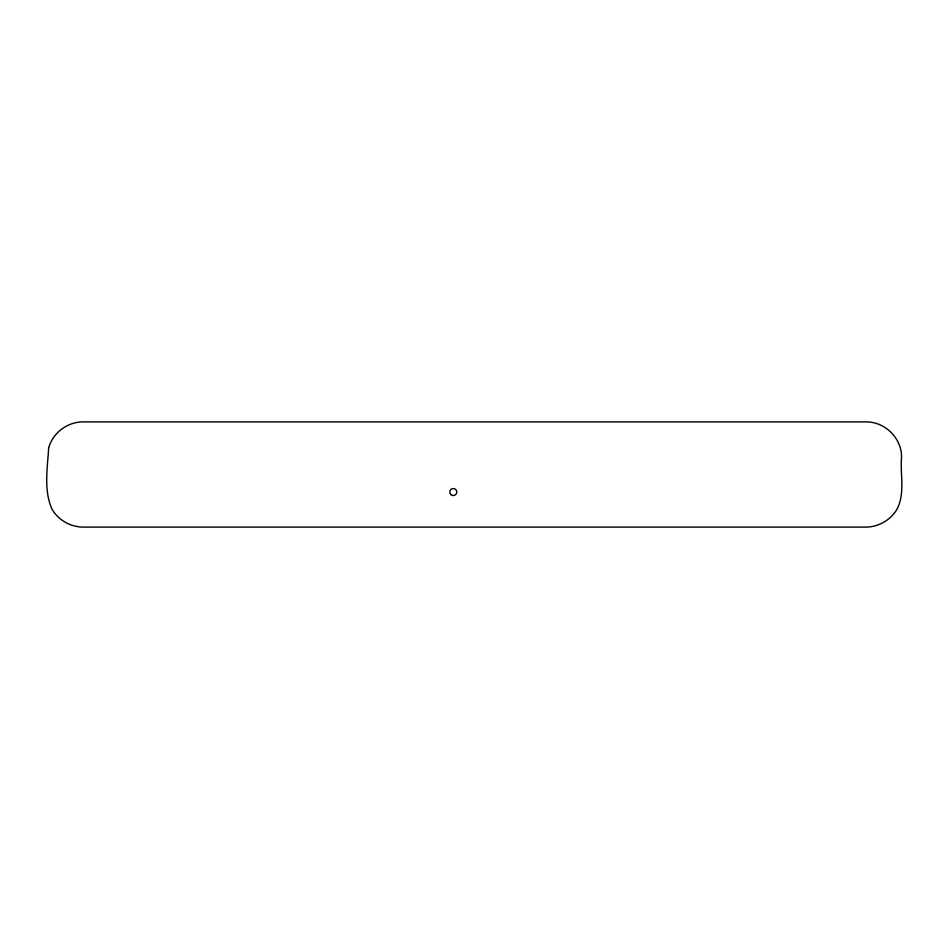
<?xml version="1.0" encoding="UTF-8"?>
<svg xmlns="http://www.w3.org/2000/svg" width="949" height="949" viewBox="0 0 949 949"><rect width="100%" height="100%" fill="white"/><g stroke="black" fill="none" stroke-linecap="round" stroke-linejoin="round"><path stroke-width="1.42" d="M48.66 447.892C47.521 468.165 43.44 490.491 52.195 509.577C58.648 520.206 70.44 526.897 82.86 527.11L866.14 527.11C878.56 526.897 890.352 520.206 896.805 509.577C905.441 493.421 899.996 474.346 901.55 456.967C901.645 438.058 884.954 421.759 866.14 421.89L82.86 421.89C67.296 421.973 52.836 432.839 48.66 447.892M450.811 494.512A3.511 3.511 0 0 0 456.671 492.946A3.511 3.511 0 0 0 452.376 488.652A3.511 3.511 0 0 0 450.811 494.512"/></g></svg>
